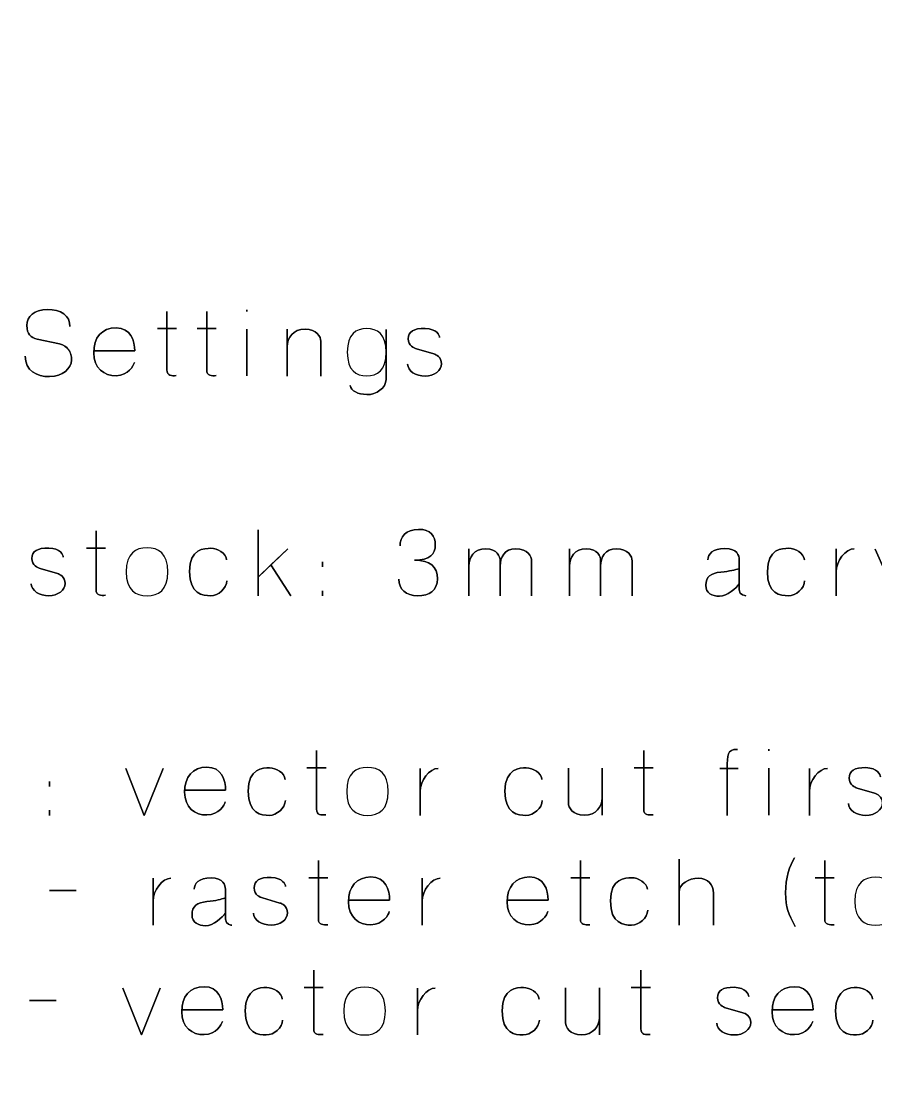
# Model space of a CAD drawing. Extents: x 15 to 785, y -585 to -15.
# Drawn here: x 70.3 to 129.6, y -161.5 to -88.3 of the extents above; entities that cross this region are included whole.
import ezdxf

# ---------------------------------------------------------------- set-up
doc = ezdxf.new("R2010")
doc.units = 0
doc.header["$MEASUREMENT"] = 0
doc.layers.add('LAYER_1', color=7, linetype='CONTINUOUS')

# ---------------------------------------------------------------- blocks, each defined once
blk = doc.blocks.new('BLOCK_2')
at = {"layer": 'LAYER_1', "color": 250}
blk.add_open_spline([(785, -570), (785, -578.284), (778.285, -585), (770.001, -585), (770.001, -585), (30.001, -585), (30.001, -585), (21.716, -585), (15.001, -578.284), (15.001, -570), (15.001, -570), (15.001, -30), (15.001, -30), (15.001, -21.716), (21.716, -15), (30.001, -15), (30.001, -15), (770.001, -15), (770.001, -15), (778.285, -15), (785, -21.716), (785, -30), (785, -30), (785, -570), (785, -570)], degree=3, knots=[0, 0, 0, 0, 1, 1, 1, 2, 2, 2, 3, 3, 3, 4, 4, 4, 5, 5, 5, 6, 6, 6, 7, 7, 7, 8, 8, 8, 8], dxfattribs=at)
blk = doc.blocks.new('BLOCK_6')
at = {"layer": 'LAYER_1', "color": 250}
for points, knots in [([(70.583, -111.501), (70.583, -112.517), (71.358, -112.924), (72.266, -112.924), (73.187, -112.924), (73.765, -112.346), (73.784, -111.78), (73.803, -111.221), (73.518, -110.777), (72.952, -110.656), (72.952, -110.656), (71.396, -110.32), (71.396, -110.32), (70.958, -110.224), (70.697, -109.97), (70.697, -109.373), (70.697, -108.776), (71.199, -108.261), (72.114, -108.261), (73.028, -108.261), (73.695, -108.693), (73.67, -109.449), (73.695, -108.693), (73.028, -108.261), (72.114, -108.261), (71.199, -108.261), (70.697, -108.776), (70.697, -109.373), (70.697, -109.97), (70.945, -110.218), (71.396, -110.32), (71.396, -110.32), (72.952, -110.656), (72.952, -110.656), (73.53, -110.777), (73.803, -111.221), (73.784, -111.78), (73.765, -112.346), (73.187, -112.924), (72.266, -112.924), (71.358, -112.924), (70.583, -112.517), (70.583, -111.501)], [0, 0, 0, 0, 1, 1, 1, 2, 2, 2, 3, 3, 3, 4, 4, 4, 5, 5, 5, 6, 6, 6, 7, 7, 7, 8, 8, 8, 9, 9, 9, 10, 10, 10, 11, 11, 11, 12, 12, 12, 13, 13, 13, 14, 14, 14, 14]), ([(81.054, -112.854), (80.743, -112.873), (80.406, -112.886), (80.406, -112.46), (80.406, -112.028), (80.406, -108.395), (80.406, -108.395), (80.406, -108.395), (80.406, -112.028), (80.406, -112.46), (80.406, -112.886), (80.743, -112.873), (81.054, -112.854)], [0, 0, 0, 0, 1, 1, 1, 2, 2, 2, 3, 3, 3, 4, 4, 4, 4]), ([(83.81, -112.854), (83.499, -112.873), (83.162, -112.886), (83.162, -112.46), (83.162, -112.028), (83.162, -108.395), (83.162, -108.395), (83.162, -108.395), (83.162, -112.028), (83.162, -112.46), (83.162, -112.886), (83.499, -112.873), (83.81, -112.854)], [0, 0, 0, 0, 1, 1, 1, 2, 2, 2, 3, 3, 3, 4, 4, 4, 4]), ([(85.944, -108.414), (85.944, -108.414), (85.944, -108.3), (85.944, -108.3), (85.944, -108.3), (85.944, -108.414), (85.944, -108.414)], [0, 0, 0, 0, 1, 1, 1, 2, 2, 2, 2]), ([(75.333, -111.145), (75.333, -111.145), (78.172, -111.145), (78.172, -111.145), (78.172, -110.44), (77.893, -109.538), (76.883, -109.538), (75.879, -109.538), (75.326, -110.224), (75.326, -111.272), (75.326, -112.327), (76.038, -112.886), (76.883, -112.86), (77.734, -112.835), (78.102, -112.174), (78.147, -111.939), (78.102, -112.174), (77.734, -112.835), (76.883, -112.86), (76.038, -112.886), (75.326, -112.327), (75.326, -111.272), (75.326, -110.224), (75.879, -109.538), (76.883, -109.538), (77.893, -109.538), (78.172, -110.44), (78.172, -111.145), (78.172, -111.145), (75.333, -111.145), (75.333, -111.145)], [0, 0, 0, 0, 1, 1, 1, 2, 2, 2, 3, 3, 3, 4, 4, 4, 5, 5, 5, 6, 6, 6, 7, 7, 7, 8, 8, 8, 9, 9, 9, 10, 10, 10, 10]), ([(79.74, -109.595), (79.74, -109.595), (81.067, -109.595), (81.067, -109.595), (81.067, -109.595), (79.74, -109.595), (79.74, -109.595)], [0, 0, 0, 0, 1, 1, 1, 2, 2, 2, 2]), ([(82.495, -109.595), (82.495, -109.595), (83.823, -109.595), (83.823, -109.595), (83.823, -109.595), (82.495, -109.595), (82.495, -109.595)], [0, 0, 0, 0, 1, 1, 1, 2, 2, 2, 2]), ([(85.944, -112.879), (85.944, -112.879), (85.944, -109.621), (85.944, -109.621), (85.944, -109.621), (85.944, -112.892), (85.944, -112.879)], [0, 0, 0, 0, 1, 1, 1, 2, 2, 2, 2]), ([(91.081, -110.472), (91.081, -110.18), (90.789, -109.633), (89.983, -109.627), (89.17, -109.621), (88.744, -110.25), (88.744, -110.834), (88.744, -110.25), (89.17, -109.621), (89.983, -109.627), (90.789, -109.633), (91.081, -110.18), (91.081, -110.472), (91.081, -110.764), (91.081, -112.886), (91.081, -112.886), (91.081, -112.886), (91.081, -110.764), (91.081, -110.472)], [0, 0, 0, 0, 1, 1, 1, 2, 2, 2, 3, 3, 3, 4, 4, 4, 5, 5, 5, 6, 6, 6, 6]), ([(88.744, -109.627), (88.744, -109.627), (88.744, -112.886), (88.744, -112.886), (88.744, -112.886), (88.744, -109.627), (88.744, -109.627)], [0, 0, 0, 0, 1, 1, 1, 2, 2, 2, 2]), ([(94.256, -109.595), (94.993, -109.595), (95.603, -109.964), (95.603, -111.234), (95.603, -112.504), (94.993, -112.873), (94.256, -112.873), (93.519, -112.873), (92.916, -112.504), (92.916, -111.234), (92.916, -109.964), (93.519, -109.595), (94.256, -109.595)], [0, 0, 0, 0, 1, 1, 1, 2, 2, 2, 3, 3, 3, 4, 4, 4, 4]), ([(94.256, -109.595), (94.993, -109.595), (95.603, -109.964), (95.603, -111.234), (95.603, -112.504), (94.993, -112.873), (94.256, -112.873), (93.519, -112.873), (92.916, -112.504), (92.916, -111.234), (92.916, -109.964), (93.519, -109.595), (94.256, -109.595)], [0, 0, 0, 0, 1, 1, 1, 2, 2, 2, 3, 3, 3, 4, 4, 4, 4]), ([(93.106, -113.546), (93.176, -113.927), (93.64, -114.143), (94.275, -114.169), (94.923, -114.188), (95.603, -113.711), (95.603, -113.121), (95.603, -112.524), (95.603, -109.646), (95.603, -109.646), (95.603, -109.646), (95.603, -112.524), (95.603, -113.121), (95.603, -113.711), (94.923, -114.188), (94.275, -114.169), (93.64, -114.143), (93.176, -113.927), (93.106, -113.546)], [0, 0, 0, 0, 1, 1, 1, 2, 2, 2, 3, 3, 3, 4, 4, 4, 5, 5, 5, 6, 6, 6, 6]), ([(99.311, -110.212), (99.323, -110.053), (99.114, -109.608), (98.314, -109.576), (97.513, -109.557), (97.145, -109.811), (97.145, -110.3), (97.145, -110.796), (97.558, -110.948), (97.71, -110.993), (97.71, -110.993), (98.911, -111.348), (98.911, -111.348), (99.069, -111.386), (99.45, -111.558), (99.45, -112.028), (99.45, -112.498), (98.949, -112.886), (98.314, -112.886), (97.678, -112.886), (97.1, -112.549), (97.1, -112.053), (97.1, -112.549), (97.678, -112.886), (98.314, -112.886), (98.949, -112.886), (99.45, -112.498), (99.45, -112.028), (99.45, -111.558), (99.069, -111.386), (98.911, -111.348), (98.911, -111.348), (97.71, -110.993), (97.71, -110.993), (97.558, -110.948), (97.145, -110.796), (97.145, -110.3), (97.145, -109.811), (97.513, -109.557), (98.314, -109.576), (99.114, -109.608), (99.323, -110.053), (99.311, -110.212)], [0, 0, 0, 0, 1, 1, 1, 2, 2, 2, 3, 3, 3, 4, 4, 4, 5, 5, 5, 6, 6, 6, 7, 7, 7, 8, 8, 8, 9, 9, 9, 10, 10, 10, 11, 11, 11, 12, 12, 12, 13, 13, 13, 14, 14, 14, 14]), ([(76.14, -128.094), (75.828, -128.113), (75.492, -128.126), (75.492, -127.7), (75.492, -127.268), (75.492, -123.635), (75.492, -123.635), (75.492, -123.635), (75.492, -127.268), (75.492, -127.7), (75.492, -128.126), (75.828, -128.113), (76.14, -128.094)], [0, 0, 0, 0, 1, 1, 1, 2, 2, 2, 3, 3, 3, 4, 4, 4, 4]), ([(86.738, -128.126), (86.738, -128.126), (86.738, -126.843), (86.738, -126.843), (86.738, -126.843), (87.614, -125.991), (87.614, -125.991), (87.614, -125.991), (88.999, -128.126), (88.999, -128.126), (88.999, -128.126), (87.614, -125.991), (87.614, -125.991), (87.614, -125.991), (88.783, -124.867), (88.783, -124.867), (88.783, -124.867), (86.738, -126.843), (86.738, -126.843), (86.738, -126.843), (86.738, -123.546), (86.738, -123.546), (86.738, -123.546), (86.738, -128.126), (86.738, -128.126)], [0, 0, 0, 0, 1, 1, 1, 2, 2, 2, 3, 3, 3, 4, 4, 4, 5, 5, 5, 6, 6, 6, 7, 7, 7, 8, 8, 8, 8]), ([(97.793, -128.126), (98.606, -128.126), (99.165, -127.789), (99.165, -126.951), (99.165, -126.112), (98.669, -125.661), (97.564, -125.661), (98.663, -125.667), (99.019, -125.216), (99.019, -124.607), (99.019, -123.997), (98.708, -123.521), (97.844, -123.521), (96.986, -123.521), (96.573, -124.06), (96.573, -124.67), (96.573, -124.06), (96.986, -123.521), (97.844, -123.521), (98.708, -123.521), (99.019, -123.997), (99.019, -124.607), (99.019, -125.216), (98.663, -125.667), (97.564, -125.661), (98.669, -125.661), (99.165, -126.112), (99.165, -126.951), (99.165, -127.789), (98.606, -128.126), (97.793, -128.126), (96.98, -128.126), (96.485, -127.656), (96.485, -126.976), (96.485, -127.656), (96.98, -128.126), (97.793, -128.126)], [0, 0, 0, 0, 1, 1, 1, 2, 2, 2, 3, 3, 3, 4, 4, 4, 5, 5, 5, 6, 6, 6, 7, 7, 7, 8, 8, 8, 9, 9, 9, 10, 10, 10, 11, 11, 11, 12, 12, 12, 12]), ([(73.206, -125.452), (73.219, -125.293), (73.009, -124.848), (72.209, -124.816), (71.409, -124.797), (71.04, -125.051), (71.04, -125.54), (71.04, -126.036), (71.453, -126.188), (71.605, -126.233), (71.605, -126.233), (72.806, -126.588), (72.806, -126.588), (72.965, -126.627), (73.346, -126.798), (73.346, -127.268), (73.346, -127.738), (72.844, -128.126), (72.209, -128.126), (71.574, -128.126), (70.996, -127.789), (70.996, -127.294), (70.996, -127.789), (71.574, -128.126), (72.209, -128.126), (72.844, -128.126), (73.346, -127.738), (73.346, -127.268), (73.346, -126.798), (72.965, -126.627), (72.806, -126.588), (72.806, -126.588), (71.605, -126.233), (71.605, -126.233), (71.453, -126.188), (71.04, -126.036), (71.04, -125.54), (71.04, -125.051), (71.409, -124.797), (72.209, -124.816), (73.009, -124.848), (73.219, -125.293), (73.206, -125.452)], [0, 0, 0, 0, 1, 1, 1, 2, 2, 2, 3, 3, 3, 4, 4, 4, 5, 5, 5, 6, 6, 6, 7, 7, 7, 8, 8, 8, 9, 9, 9, 10, 10, 10, 11, 11, 11, 12, 12, 12, 13, 13, 13, 14, 14, 14, 14]), ([(74.825, -124.835), (74.825, -124.835), (76.152, -124.835), (76.152, -124.835), (76.152, -124.835), (74.825, -124.835), (74.825, -124.835)], [0, 0, 0, 0, 1, 1, 1, 2, 2, 2, 2]), ([(77.581, -126.462), (77.581, -125.178), (78.235, -124.804), (79.023, -124.804), (79.816, -124.804), (80.465, -125.178), (80.465, -126.462), (80.465, -127.751), (79.816, -128.126), (79.023, -128.126), (78.235, -128.126), (77.581, -127.751), (77.581, -126.462)], [0, 0, 0, 0, 1, 1, 1, 2, 2, 2, 3, 3, 3, 4, 4, 4, 4]), ([(77.581, -126.462), (77.581, -125.178), (78.235, -124.804), (79.023, -124.804), (79.816, -124.804), (80.465, -125.178), (80.465, -126.462), (80.465, -127.751), (79.816, -128.126), (79.023, -128.126), (78.235, -128.126), (77.581, -127.751), (77.581, -126.462)], [0, 0, 0, 0, 1, 1, 1, 2, 2, 2, 3, 3, 3, 4, 4, 4, 4]), ([(84.56, -127.09), (84.541, -127.624), (83.969, -128.126), (83.429, -128.126), (82.896, -128.126), (81.975, -128.037), (81.975, -126.442), (81.975, -124.854), (83.004, -124.835), (83.455, -124.835), (83.906, -124.835), (84.503, -125.185), (84.541, -125.629), (84.503, -125.185), (83.906, -124.835), (83.455, -124.835), (83.004, -124.835), (81.975, -124.854), (81.975, -126.442), (81.975, -128.037), (82.896, -128.126), (83.429, -128.126), (83.969, -128.126), (84.541, -127.624), (84.56, -127.09)], [0, 0, 0, 0, 1, 1, 1, 2, 2, 2, 3, 3, 3, 4, 4, 4, 5, 5, 5, 6, 6, 6, 7, 7, 7, 8, 8, 8, 8]), ([(103.515, -128.126), (103.515, -128.126), (103.515, -126.004), (103.515, -125.712), (103.515, -125.42), (103.324, -124.874), (102.517, -124.867), (101.711, -124.861), (101.349, -125.49), (101.349, -126.074), (101.349, -125.49), (101.711, -124.861), (102.517, -124.867), (103.324, -124.874), (103.515, -125.42), (103.515, -125.712), (103.515, -126.004), (103.515, -128.126), (103.515, -128.126)], [0, 0, 0, 0, 1, 1, 1, 2, 2, 2, 3, 3, 3, 4, 4, 4, 5, 5, 5, 6, 6, 6, 6]), ([(101.349, -128.126), (101.349, -128.126), (101.349, -124.867), (101.349, -124.867), (101.349, -124.867), (101.349, -128.126), (101.349, -128.126)], [0, 0, 0, 0, 1, 1, 1, 2, 2, 2, 2]), ([(105.7, -128.126), (105.7, -128.126), (105.7, -126.004), (105.7, -125.712), (105.7, -125.42), (105.42, -124.874), (104.614, -124.867), (103.807, -124.861), (103.515, -125.49), (103.515, -126.074), (103.515, -125.49), (103.807, -124.861), (104.614, -124.867), (105.42, -124.874), (105.7, -125.42), (105.7, -125.712), (105.7, -126.004), (105.7, -128.126), (105.7, -128.126)], [0, 0, 0, 0, 1, 1, 1, 2, 2, 2, 3, 3, 3, 4, 4, 4, 5, 5, 5, 6, 6, 6, 6]), ([(110.487, -128.126), (110.487, -128.126), (110.487, -126.004), (110.487, -125.712), (110.487, -125.42), (110.296, -124.874), (109.49, -124.867), (108.683, -124.861), (108.321, -125.49), (108.321, -126.074), (108.321, -125.49), (108.683, -124.861), (109.49, -124.867), (110.296, -124.874), (110.487, -125.42), (110.487, -125.712), (110.487, -126.004), (110.487, -128.126), (110.487, -128.126)], [0, 0, 0, 0, 1, 1, 1, 2, 2, 2, 3, 3, 3, 4, 4, 4, 5, 5, 5, 6, 6, 6, 6]), ([(108.321, -128.126), (108.321, -128.126), (108.321, -124.867), (108.321, -124.867), (108.321, -124.867), (108.321, -128.126), (108.321, -128.126)], [0, 0, 0, 0, 1, 1, 1, 2, 2, 2, 2]), ([(112.672, -128.126), (112.672, -128.126), (112.672, -126.004), (112.672, -125.712), (112.672, -125.42), (112.392, -124.874), (111.586, -124.867), (110.779, -124.861), (110.487, -125.49), (110.487, -126.074), (110.487, -125.49), (110.779, -124.861), (111.586, -124.867), (112.392, -124.874), (112.672, -125.42), (112.672, -125.712), (112.672, -126.004), (112.672, -128.126), (112.672, -128.126)], [0, 0, 0, 0, 1, 1, 1, 2, 2, 2, 3, 3, 3, 4, 4, 4, 5, 5, 5, 6, 6, 6, 6]), ([(120.545, -128.126), (120.545, -128.126), (120.094, -128.094), (120.094, -127.713), (120.094, -127.713), (120.094, -125.623), (120.094, -125.623), (120.094, -125.356), (119.961, -124.848), (119.103, -124.848), (118.246, -124.848), (117.928, -125.236), (117.928, -125.636), (117.928, -125.236), (118.246, -124.848), (119.103, -124.848), (119.961, -124.848), (120.094, -125.356), (120.094, -125.623), (120.094, -125.623), (120.094, -127.713), (120.094, -127.713), (120.094, -128.094), (120.545, -128.126), (120.545, -128.126)], [0, 0, 0, 0, 1, 1, 1, 2, 2, 2, 3, 3, 3, 4, 4, 4, 5, 5, 5, 6, 6, 6, 7, 7, 7, 8, 8, 8, 8]), ([(123.504, -128.126), (122.97, -128.126), (122.049, -128.037), (122.049, -126.442), (122.049, -124.854), (123.078, -124.835), (123.529, -124.835), (123.98, -124.835), (124.577, -125.185), (124.615, -125.629), (124.577, -125.185), (123.98, -124.835), (123.529, -124.835), (123.078, -124.835), (122.049, -124.854), (122.049, -126.442), (122.049, -128.037), (122.97, -128.126), (123.504, -128.126), (124.044, -128.126), (124.615, -127.624), (124.635, -127.09), (124.615, -127.624), (124.044, -128.126), (123.504, -128.126)], [0, 0, 0, 0, 1, 1, 1, 2, 2, 2, 3, 3, 3, 4, 4, 4, 5, 5, 5, 6, 6, 6, 7, 7, 7, 8, 8, 8, 8]), ([(126.831, -126.462), (126.812, -125.731), (127.485, -124.861), (128.076, -124.867), (127.485, -124.861), (126.812, -125.731), (126.831, -126.462)], [0, 0, 0, 0, 1, 1, 1, 2, 2, 2, 2]), ([(126.831, -128.126), (126.831, -128.126), (126.831, -124.867), (126.831, -124.867), (126.831, -124.867), (126.831, -128.126), (126.831, -128.126)], [0, 0, 0, 0, 1, 1, 1, 2, 2, 2, 2]), ([(129.536, -124.886), (129.536, -124.886), (130.952, -128.145), (130.952, -128.145), (130.952, -128.145), (129.536, -124.886), (129.536, -124.886)], [0, 0, 0, 0, 1, 1, 1, 2, 2, 2, 2]), ([(91.195, -126.118), (91.195, -126.118), (91.195, -125.769), (91.195, -125.769), (91.195, -125.769), (91.195, -126.118), (91.195, -126.118)], [0, 0, 0, 0, 1, 1, 1, 2, 2, 2, 2]), ([(120.094, -127.294), (119.904, -127.567), (119.25, -128.183), (118.729, -128.164), (118.201, -128.145), (117.782, -127.98), (117.782, -127.395), (117.782, -126.804), (118.138, -126.557), (118.811, -126.493), (119.478, -126.43), (119.777, -126.328), (120.094, -126.239), (119.777, -126.328), (119.478, -126.43), (118.811, -126.493), (118.138, -126.557), (117.782, -126.804), (117.782, -127.395), (117.782, -127.98), (118.201, -128.145), (118.729, -128.164), (119.25, -128.183), (119.904, -127.567), (120.094, -127.294)], [0, 0, 0, 0, 1, 1, 1, 2, 2, 2, 3, 3, 3, 4, 4, 4, 5, 5, 5, 6, 6, 6, 7, 7, 7, 8, 8, 8, 8]), ([(91.195, -128.126), (91.195, -128.126), (91.195, -127.776), (91.195, -127.776), (91.195, -127.776), (91.195, -128.126), (91.195, -128.126)], [0, 0, 0, 0, 1, 1, 1, 2, 2, 2, 2]), ([(91.234, -158.574), (90.922, -158.593), (90.586, -158.606), (90.586, -158.18), (90.586, -157.748), (90.586, -154.115), (90.586, -154.115), (90.586, -154.115), (90.586, -157.748), (90.586, -158.18), (90.586, -158.606), (90.922, -158.593), (91.234, -158.574)], [0, 0, 0, 0, 1, 1, 1, 2, 2, 2, 3, 3, 3, 4, 4, 4, 4]), ([(113.928, -158.574), (113.617, -158.593), (113.28, -158.606), (113.28, -158.18), (113.28, -157.748), (113.28, -154.115), (113.28, -154.115), (113.28, -154.115), (113.28, -157.748), (113.28, -158.18), (113.28, -158.606), (113.617, -158.593), (113.928, -158.574)], [0, 0, 0, 0, 1, 1, 1, 2, 2, 2, 3, 3, 3, 4, 4, 4, 4]), ([(81.435, -156.865), (81.435, -156.865), (84.274, -156.865), (84.274, -156.865), (84.274, -156.16), (83.995, -155.258), (82.985, -155.258), (81.981, -155.258), (81.429, -155.944), (81.429, -156.992), (81.429, -158.047), (82.14, -158.606), (82.985, -158.58), (83.836, -158.555), (84.205, -157.894), (84.249, -157.659), (84.205, -157.894), (83.836, -158.555), (82.985, -158.58), (82.14, -158.606), (81.429, -158.047), (81.429, -156.992), (81.429, -155.944), (81.981, -155.258), (82.985, -155.258), (83.995, -155.258), (84.274, -156.16), (84.274, -156.865), (84.274, -156.865), (81.435, -156.865), (81.435, -156.865)], [0, 0, 0, 0, 1, 1, 1, 2, 2, 2, 3, 3, 3, 4, 4, 4, 5, 5, 5, 6, 6, 6, 7, 7, 7, 8, 8, 8, 9, 9, 9, 10, 10, 10, 10]), ([(92.675, -156.941), (92.675, -155.658), (93.329, -155.284), (94.116, -155.284), (94.91, -155.284), (95.558, -155.658), (95.558, -156.941), (95.558, -158.231), (94.91, -158.606), (94.116, -158.606), (93.329, -158.606), (92.675, -158.231), (92.675, -156.941)], [0, 0, 0, 0, 1, 1, 1, 2, 2, 2, 3, 3, 3, 4, 4, 4, 4]), ([(92.675, -156.941), (92.675, -155.658), (93.329, -155.284), (94.116, -155.284), (94.91, -155.284), (95.558, -155.658), (95.558, -156.941), (95.558, -158.231), (94.91, -158.606), (94.116, -158.606), (93.329, -158.606), (92.675, -158.231), (92.675, -156.941)], [0, 0, 0, 0, 1, 1, 1, 2, 2, 2, 3, 3, 3, 4, 4, 4, 4]), ([(120.755, -155.932), (120.767, -155.773), (120.558, -155.328), (119.757, -155.296), (118.957, -155.277), (118.589, -155.531), (118.589, -156.02), (118.589, -156.516), (119.001, -156.668), (119.154, -156.713), (119.154, -156.713), (120.354, -157.068), (120.354, -157.068), (120.513, -157.107), (120.894, -157.278), (120.894, -157.748), (120.894, -158.218), (120.392, -158.606), (119.757, -158.606), (119.122, -158.606), (118.544, -158.269), (118.544, -157.774), (118.544, -158.269), (119.122, -158.606), (119.757, -158.606), (120.392, -158.606), (120.894, -158.218), (120.894, -157.748), (120.894, -157.278), (120.513, -157.107), (120.354, -157.068), (120.354, -157.068), (119.154, -156.713), (119.154, -156.713), (119.001, -156.668), (118.589, -156.516), (118.589, -156.02), (118.589, -155.531), (118.957, -155.277), (119.757, -155.296), (120.558, -155.328), (120.767, -155.773), (120.755, -155.932)], [0, 0, 0, 0, 1, 1, 1, 2, 2, 2, 3, 3, 3, 4, 4, 4, 5, 5, 5, 6, 6, 6, 7, 7, 7, 8, 8, 8, 9, 9, 9, 10, 10, 10, 11, 11, 11, 12, 12, 12, 13, 13, 13, 14, 14, 14, 14]), ([(122.379, -156.865), (122.379, -156.865), (125.219, -156.865), (125.219, -156.865), (125.219, -156.16), (124.939, -155.258), (123.929, -155.258), (122.926, -155.258), (122.373, -155.944), (122.373, -156.992), (122.373, -158.047), (123.084, -158.606), (123.929, -158.58), (124.78, -158.555), (125.149, -157.894), (125.193, -157.659), (125.149, -157.894), (124.78, -158.555), (123.929, -158.58), (123.084, -158.606), (122.373, -158.047), (122.373, -156.992), (122.373, -155.944), (122.926, -155.258), (123.929, -155.258), (124.939, -155.258), (125.219, -156.16), (125.219, -156.865), (125.219, -156.865), (122.379, -156.865), (122.379, -156.865)], [0, 0, 0, 0, 1, 1, 1, 2, 2, 2, 3, 3, 3, 4, 4, 4, 5, 5, 5, 6, 6, 6, 7, 7, 7, 8, 8, 8, 9, 9, 9, 10, 10, 10, 10]), ([(79.937, -155.347), (79.937, -155.347), (78.635, -158.606), (78.635, -158.606), (78.635, -158.606), (77.346, -155.347), (77.346, -155.347), (77.346, -155.347), (78.635, -158.606), (78.635, -158.606), (78.635, -158.606), (79.937, -155.347), (79.937, -155.347)], [0, 0, 0, 0, 1, 1, 1, 2, 2, 2, 3, 3, 3, 4, 4, 4, 4]), ([(88.427, -157.57), (88.408, -158.104), (87.836, -158.606), (87.297, -158.606), (86.763, -158.606), (85.842, -158.517), (85.842, -156.922), (85.842, -155.334), (86.871, -155.315), (87.322, -155.315), (87.773, -155.315), (88.37, -155.665), (88.408, -156.109), (88.37, -155.665), (87.773, -155.315), (87.322, -155.315), (86.871, -155.315), (85.842, -155.334), (85.842, -156.922), (85.842, -158.517), (86.763, -158.606), (87.297, -158.606), (87.836, -158.606), (88.408, -158.104), (88.427, -157.57)], [0, 0, 0, 0, 1, 1, 1, 2, 2, 2, 3, 3, 3, 4, 4, 4, 5, 5, 5, 6, 6, 6, 7, 7, 7, 8, 8, 8, 8]), ([(89.919, -155.315), (89.919, -155.315), (91.246, -155.315), (91.246, -155.315), (91.246, -155.315), (89.919, -155.315), (89.919, -155.315)], [0, 0, 0, 0, 1, 1, 1, 2, 2, 2, 2]), ([(97.774, -156.941), (97.755, -156.211), (98.428, -155.341), (99.019, -155.347), (98.428, -155.341), (97.755, -156.211), (97.774, -156.941)], [0, 0, 0, 0, 1, 1, 1, 2, 2, 2, 2]), ([(97.774, -158.606), (97.774, -158.606), (97.774, -155.347), (97.774, -155.347), (97.774, -155.347), (97.774, -158.606), (97.774, -158.606)], [0, 0, 0, 0, 1, 1, 1, 2, 2, 2, 2]), ([(106.239, -157.57), (106.22, -158.104), (105.648, -158.606), (105.108, -158.606), (104.574, -158.606), (103.653, -158.517), (103.653, -156.922), (103.653, -155.334), (104.682, -155.315), (105.133, -155.315), (105.584, -155.315), (106.182, -155.665), (106.22, -156.109), (106.182, -155.665), (105.584, -155.315), (105.133, -155.315), (104.682, -155.315), (103.653, -155.334), (103.653, -156.922), (103.653, -158.517), (104.574, -158.606), (105.108, -158.606), (105.648, -158.606), (106.22, -158.104), (106.239, -157.57)], [0, 0, 0, 0, 1, 1, 1, 2, 2, 2, 3, 3, 3, 4, 4, 4, 5, 5, 5, 6, 6, 6, 7, 7, 7, 8, 8, 8, 8]), ([(108.054, -155.334), (108.054, -155.334), (108.054, -157.462), (108.054, -157.754), (108.054, -158.047), (108.346, -158.593), (109.153, -158.599), (109.966, -158.606), (110.398, -157.977), (110.398, -157.392), (110.398, -157.977), (109.966, -158.606), (109.153, -158.599), (108.346, -158.593), (108.054, -158.047), (108.054, -157.754), (108.054, -157.462), (108.054, -155.334), (108.054, -155.334)], [0, 0, 0, 0, 1, 1, 1, 2, 2, 2, 3, 3, 3, 4, 4, 4, 5, 5, 5, 6, 6, 6, 6]), ([(110.398, -155.334), (110.398, -155.334), (110.398, -158.599), (110.398, -158.599), (110.398, -158.599), (110.398, -155.334), (110.398, -155.334)], [0, 0, 0, 0, 1, 1, 1, 2, 2, 2, 2]), ([(112.613, -155.315), (112.613, -155.315), (113.941, -155.315), (113.941, -155.315), (113.941, -155.315), (112.613, -155.315), (112.613, -155.315)], [0, 0, 0, 0, 1, 1, 1, 2, 2, 2, 2]), ([(129.372, -157.57), (129.352, -158.104), (128.781, -158.606), (128.241, -158.606), (127.707, -158.606), (126.786, -158.517), (126.786, -156.922), (126.786, -155.334), (127.815, -155.315), (128.266, -155.315), (128.717, -155.315), (129.314, -155.665), (129.352, -156.109), (129.314, -155.665), (128.717, -155.315), (128.266, -155.315), (127.815, -155.315), (126.786, -155.334), (126.786, -156.922), (126.786, -158.517), (127.707, -158.606), (128.241, -158.606), (128.781, -158.606), (129.352, -158.104), (129.372, -157.57)], [0, 0, 0, 0, 1, 1, 1, 2, 2, 2, 3, 3, 3, 4, 4, 4, 5, 5, 5, 6, 6, 6, 7, 7, 7, 8, 8, 8, 8]), ([(70.869, -156.211), (70.869, -156.211), (72.717, -156.211), (72.717, -156.211), (72.717, -156.211), (70.869, -156.211), (70.869, -156.211)], [0, 0, 0, 0, 1, 1, 1, 2, 2, 2, 2])]:
    blk.add_open_spline(points, degree=3, knots=knots, dxfattribs=at)
at = {"layer": 'LAYER_1', "color": 2}
for points, knots in [([(91.43, -143.334), (91.119, -143.353), (90.782, -143.366), (90.782, -142.94), (90.782, -142.508), (90.782, -138.875), (90.782, -138.875), (90.782, -138.875), (90.782, -142.508), (90.782, -142.94), (90.782, -143.366), (91.119, -143.353), (91.43, -143.334)], [0, 0, 0, 0, 1, 1, 1, 2, 2, 2, 3, 3, 3, 4, 4, 4, 4]), ([(114.125, -143.334), (113.814, -143.353), (113.477, -143.366), (113.477, -142.94), (113.477, -142.508), (113.477, -138.875), (113.477, -138.875), (113.477, -138.875), (113.477, -142.508), (113.477, -142.94), (113.477, -143.366), (113.814, -143.353), (114.125, -143.334)], [0, 0, 0, 0, 1, 1, 1, 2, 2, 2, 3, 3, 3, 4, 4, 4, 4]), ([(119.262, -143.366), (119.262, -143.366), (119.262, -140.107), (119.262, -140.107), (119.262, -139.18), (119.262, -138.786), (119.967, -138.786), (119.262, -138.786), (119.262, -139.18), (119.262, -140.107), (119.262, -140.107), (119.262, -143.366), (119.262, -143.366)], [0, 0, 0, 0, 1, 1, 1, 2, 2, 2, 3, 3, 3, 4, 4, 4, 4]), ([(122.151, -138.894), (122.151, -138.894), (122.151, -138.779), (122.151, -138.779), (122.151, -138.779), (122.151, -138.894), (122.151, -138.894)], [0, 0, 0, 0, 1, 1, 1, 2, 2, 2, 2]), ([(80.134, -140.107), (80.134, -140.107), (78.832, -143.366), (78.832, -143.366), (78.832, -143.366), (77.543, -140.107), (77.543, -140.107), (77.543, -140.107), (78.832, -143.366), (78.832, -143.366), (78.832, -143.366), (80.134, -140.107), (80.134, -140.107)], [0, 0, 0, 0, 1, 1, 1, 2, 2, 2, 3, 3, 3, 4, 4, 4, 4]), ([(81.632, -141.625), (81.632, -141.625), (84.471, -141.625), (84.471, -141.625), (84.471, -140.92), (84.192, -140.018), (83.182, -140.018), (82.178, -140.018), (81.626, -140.704), (81.626, -141.752), (81.626, -142.807), (82.337, -143.366), (83.182, -143.34), (84.033, -143.315), (84.401, -142.654), (84.446, -142.419), (84.401, -142.654), (84.033, -143.315), (83.182, -143.34), (82.337, -143.366), (81.626, -142.807), (81.626, -141.752), (81.626, -140.704), (82.178, -140.018), (83.182, -140.018), (84.192, -140.018), (84.471, -140.92), (84.471, -141.625), (84.471, -141.625), (81.632, -141.625), (81.632, -141.625)], [0, 0, 0, 0, 1, 1, 1, 2, 2, 2, 3, 3, 3, 4, 4, 4, 5, 5, 5, 6, 6, 6, 7, 7, 7, 8, 8, 8, 9, 9, 9, 10, 10, 10, 10]), ([(87.493, -143.366), (86.96, -143.366), (86.039, -143.277), (86.039, -141.682), (86.039, -140.094), (87.068, -140.075), (87.519, -140.075), (87.97, -140.075), (88.567, -140.425), (88.605, -140.869), (88.567, -140.425), (87.97, -140.075), (87.519, -140.075), (87.068, -140.075), (86.039, -140.094), (86.039, -141.682), (86.039, -143.277), (86.96, -143.366), (87.493, -143.366), (88.033, -143.366), (88.605, -142.864), (88.624, -142.33), (88.605, -142.864), (88.033, -143.366), (87.493, -143.366)], [0, 0, 0, 0, 1, 1, 1, 2, 2, 2, 3, 3, 3, 4, 4, 4, 5, 5, 5, 6, 6, 6, 7, 7, 7, 8, 8, 8, 8]), ([(90.116, -140.075), (90.116, -140.075), (91.443, -140.075), (91.443, -140.075), (91.443, -140.075), (90.116, -140.075), (90.116, -140.075)], [0, 0, 0, 0, 1, 1, 1, 2, 2, 2, 2]), ([(92.871, -141.701), (92.871, -140.418), (93.526, -140.043), (94.313, -140.043), (95.107, -140.043), (95.755, -140.418), (95.755, -141.701), (95.755, -142.991), (95.107, -143.366), (94.313, -143.366), (93.526, -143.366), (92.871, -142.991), (92.871, -141.701)], [0, 0, 0, 0, 1, 1, 1, 2, 2, 2, 3, 3, 3, 4, 4, 4, 4]), ([(92.871, -141.701), (92.871, -140.418), (93.526, -140.043), (94.313, -140.043), (95.107, -140.043), (95.755, -140.418), (95.755, -141.701), (95.755, -142.991), (95.107, -143.366), (94.313, -143.366), (93.526, -143.366), (92.871, -142.991), (92.871, -141.701)], [0, 0, 0, 0, 1, 1, 1, 2, 2, 2, 3, 3, 3, 4, 4, 4, 4]), ([(97.971, -141.701), (97.951, -140.971), (98.625, -140.101), (99.215, -140.107), (98.625, -140.101), (97.951, -140.971), (97.971, -141.701)], [0, 0, 0, 0, 1, 1, 1, 2, 2, 2, 2]), ([(97.971, -143.366), (97.971, -143.366), (97.971, -140.107), (97.971, -140.107), (97.971, -140.107), (97.971, -143.366), (97.971, -143.366)], [0, 0, 0, 0, 1, 1, 1, 2, 2, 2, 2]), ([(105.305, -143.366), (104.771, -143.366), (103.85, -143.277), (103.85, -141.682), (103.85, -140.094), (104.879, -140.075), (105.33, -140.075), (105.781, -140.075), (106.378, -140.425), (106.416, -140.869), (106.378, -140.425), (105.781, -140.075), (105.33, -140.075), (104.879, -140.075), (103.85, -140.094), (103.85, -141.682), (103.85, -143.277), (104.771, -143.366), (105.305, -143.366), (105.845, -143.366), (106.416, -142.864), (106.436, -142.33), (106.416, -142.864), (105.845, -143.366), (105.305, -143.366)], [0, 0, 0, 0, 1, 1, 1, 2, 2, 2, 3, 3, 3, 4, 4, 4, 5, 5, 5, 6, 6, 6, 7, 7, 7, 8, 8, 8, 8]), ([(108.251, -140.094), (108.251, -140.094), (108.251, -142.222), (108.251, -142.514), (108.251, -142.807), (108.543, -143.353), (109.35, -143.359), (110.163, -143.366), (110.595, -142.737), (110.595, -142.152), (110.595, -142.737), (110.163, -143.366), (109.35, -143.359), (108.543, -143.353), (108.251, -142.807), (108.251, -142.514), (108.251, -142.222), (108.251, -140.094), (108.251, -140.094)], [0, 0, 0, 0, 1, 1, 1, 2, 2, 2, 3, 3, 3, 4, 4, 4, 5, 5, 5, 6, 6, 6, 6]), ([(110.595, -140.094), (110.595, -140.094), (110.595, -143.359), (110.595, -143.359), (110.595, -143.359), (110.595, -140.094), (110.595, -140.094)], [0, 0, 0, 0, 1, 1, 1, 2, 2, 2, 2]), ([(112.81, -140.075), (112.81, -140.075), (114.138, -140.075), (114.138, -140.075), (114.138, -140.075), (112.81, -140.075), (112.81, -140.075)], [0, 0, 0, 0, 1, 1, 1, 2, 2, 2, 2]), ([(118.741, -140.107), (118.741, -140.107), (120.03, -140.107), (120.03, -140.107), (120.03, -140.107), (118.741, -140.107), (118.741, -140.107)], [0, 0, 0, 0, 1, 1, 1, 2, 2, 2, 2]), ([(122.151, -143.359), (122.151, -143.359), (122.151, -140.101), (122.151, -140.101), (122.151, -140.101), (122.151, -143.372), (122.151, -143.359)], [0, 0, 0, 0, 1, 1, 1, 2, 2, 2, 2]), ([(124.97, -141.701), (124.951, -140.971), (125.625, -140.101), (126.215, -140.107), (125.625, -140.101), (124.951, -140.971), (124.97, -141.701)], [0, 0, 0, 0, 1, 1, 1, 2, 2, 2, 2]), ([(124.97, -143.366), (124.97, -143.366), (124.97, -140.107), (124.97, -140.107), (124.97, -140.107), (124.97, -143.366), (124.97, -143.366)], [0, 0, 0, 0, 1, 1, 1, 2, 2, 2, 2]), ([(129.886, -140.691), (129.898, -140.533), (129.689, -140.088), (128.888, -140.056), (128.088, -140.037), (127.72, -140.291), (127.72, -140.78), (127.72, -141.276), (128.133, -141.428), (128.285, -141.473), (128.285, -141.473), (129.485, -141.828), (129.485, -141.828), (129.644, -141.867), (130.025, -142.038), (130.025, -142.508), (130.025, -142.978), (129.524, -143.366), (128.888, -143.366), (128.253, -143.366), (127.675, -143.029), (127.675, -142.533), (127.675, -143.029), (128.253, -143.366), (128.888, -143.366), (129.524, -143.366), (130.025, -142.978), (130.025, -142.508), (130.025, -142.038), (129.644, -141.867), (129.485, -141.828), (129.485, -141.828), (128.285, -141.473), (128.285, -141.473), (128.133, -141.428), (127.72, -141.276), (127.72, -140.78), (127.72, -140.291), (128.088, -140.037), (128.888, -140.056), (129.689, -140.088), (129.898, -140.533), (129.886, -140.691)], [0, 0, 0, 0, 1, 1, 1, 2, 2, 2, 3, 3, 3, 4, 4, 4, 5, 5, 5, 6, 6, 6, 7, 7, 7, 8, 8, 8, 9, 9, 9, 10, 10, 10, 11, 11, 11, 12, 12, 12, 13, 13, 13, 14, 14, 14, 14]), ([(72.253, -141.358), (72.253, -141.358), (72.253, -141.009), (72.253, -141.009), (72.253, -141.009), (72.253, -141.358), (72.253, -141.358)], [0, 0, 0, 0, 1, 1, 1, 2, 2, 2, 2]), ([(72.253, -143.366), (72.253, -143.366), (72.253, -143.016), (72.253, -143.016), (72.253, -143.016), (72.253, -143.366), (72.253, -143.366)], [0, 0, 0, 0, 1, 1, 1, 2, 2, 2, 2])]:
    blk.add_open_spline(points, degree=3, knots=knots, dxfattribs=at)
at = {"layer": 'LAYER_1', "color": 83}
for points, knots in [([(91.557, -150.954), (91.246, -150.973), (90.909, -150.986), (90.909, -150.56), (90.909, -150.128), (90.909, -146.495), (90.909, -146.495), (90.909, -146.495), (90.909, -150.128), (90.909, -150.56), (90.909, -150.986), (91.246, -150.973), (91.557, -150.954)], [0, 0, 0, 0, 1, 1, 1, 2, 2, 2, 3, 3, 3, 4, 4, 4, 4]), ([(109.725, -150.954), (109.413, -150.973), (109.077, -150.986), (109.077, -150.56), (109.077, -150.128), (109.077, -146.495), (109.077, -146.495), (109.077, -146.495), (109.077, -150.128), (109.077, -150.56), (109.077, -150.986), (109.413, -150.973), (109.725, -150.954)], [0, 0, 0, 0, 1, 1, 1, 2, 2, 2, 3, 3, 3, 4, 4, 4, 4]), ([(115.928, -150.986), (115.928, -150.986), (115.928, -146.406), (115.928, -146.406), (115.928, -146.406), (115.928, -150.986), (115.928, -150.986)], [0, 0, 0, 0, 1, 1, 1, 2, 2, 2, 2]), ([(123.313, -148.75), (123.313, -147.702), (123.605, -146.825), (123.935, -146.323), (123.605, -146.825), (123.313, -147.702), (123.313, -148.75), (123.313, -149.798), (123.535, -150.192), (123.967, -151.068), (123.535, -150.192), (123.313, -149.798), (123.313, -148.75)], [0, 0, 0, 0, 1, 1, 1, 2, 2, 2, 3, 3, 3, 4, 4, 4, 4]), ([(126.679, -150.954), (126.368, -150.973), (126.031, -150.986), (126.031, -150.56), (126.031, -150.128), (126.031, -146.495), (126.031, -146.495), (126.031, -146.495), (126.031, -150.128), (126.031, -150.56), (126.031, -150.986), (126.368, -150.973), (126.679, -150.954)], [0, 0, 0, 0, 1, 1, 1, 2, 2, 2, 3, 3, 3, 4, 4, 4, 4]), ([(79.441, -149.321), (79.422, -148.591), (80.096, -147.721), (80.686, -147.727), (80.096, -147.721), (79.422, -148.591), (79.441, -149.321)], [0, 0, 0, 0, 1, 1, 1, 2, 2, 2, 2]), ([(79.441, -150.986), (79.441, -150.986), (79.441, -147.727), (79.441, -147.727), (79.441, -147.727), (79.441, -150.986), (79.441, -150.986)], [0, 0, 0, 0, 1, 1, 1, 2, 2, 2, 2]), ([(84.458, -150.573), (84.458, -150.573), (84.458, -148.483), (84.458, -148.483), (84.458, -148.216), (84.325, -147.708), (83.468, -147.708), (82.61, -147.708), (82.292, -148.096), (82.292, -148.496), (82.292, -148.096), (82.61, -147.708), (83.468, -147.708), (84.325, -147.708), (84.458, -148.216), (84.458, -148.483), (84.458, -148.483), (84.458, -150.573), (84.458, -150.573), (84.458, -150.954), (84.909, -150.986), (84.909, -150.986), (84.909, -150.986), (84.458, -150.954), (84.458, -150.573)], [0, 0, 0, 0, 1, 1, 1, 2, 2, 2, 3, 3, 3, 4, 4, 4, 5, 5, 5, 6, 6, 6, 7, 7, 7, 8, 8, 8, 8]), ([(87.627, -147.676), (86.826, -147.657), (86.458, -147.911), (86.458, -148.4), (86.458, -148.896), (86.871, -149.048), (87.023, -149.093), (87.023, -149.093), (88.224, -149.448), (88.224, -149.448), (88.383, -149.486), (88.764, -149.658), (88.764, -150.128), (88.764, -150.598), (88.262, -150.986), (87.627, -150.986), (86.991, -150.986), (86.414, -150.649), (86.414, -150.153), (86.414, -150.649), (86.991, -150.986), (87.627, -150.986), (88.262, -150.986), (88.764, -150.598), (88.764, -150.128), (88.764, -149.658), (88.383, -149.486), (88.224, -149.448), (88.224, -149.448), (87.023, -149.093), (87.023, -149.093), (86.871, -149.048), (86.458, -148.896), (86.458, -148.4), (86.458, -147.911), (86.826, -147.657), (87.627, -147.676), (88.427, -147.708), (88.637, -148.153), (88.624, -148.312), (88.637, -148.153), (88.427, -147.708), (87.627, -147.676)], [0, 0, 0, 0, 1, 1, 1, 2, 2, 2, 3, 3, 3, 4, 4, 4, 5, 5, 5, 6, 6, 6, 7, 7, 7, 8, 8, 8, 9, 9, 9, 10, 10, 10, 11, 11, 11, 12, 12, 12, 13, 13, 13, 14, 14, 14, 14]), ([(90.242, -147.695), (90.242, -147.695), (91.57, -147.695), (91.57, -147.695), (91.57, -147.695), (90.242, -147.695), (90.242, -147.695)], [0, 0, 0, 0, 1, 1, 1, 2, 2, 2, 2]), ([(93.005, -149.245), (93.005, -149.245), (95.844, -149.245), (95.844, -149.245), (95.844, -148.54), (95.565, -147.638), (94.555, -147.638), (93.551, -147.638), (92.998, -148.324), (92.998, -149.372), (92.998, -150.427), (93.71, -150.986), (94.555, -150.96), (95.406, -150.935), (95.774, -150.274), (95.819, -150.039), (95.774, -150.274), (95.406, -150.935), (94.555, -150.96), (93.71, -150.986), (92.998, -150.427), (92.998, -149.372), (92.998, -148.324), (93.551, -147.638), (94.555, -147.638), (95.565, -147.638), (95.844, -148.54), (95.844, -149.245), (95.844, -149.245), (93.005, -149.245), (93.005, -149.245)], [0, 0, 0, 0, 1, 1, 1, 2, 2, 2, 3, 3, 3, 4, 4, 4, 5, 5, 5, 6, 6, 6, 7, 7, 7, 8, 8, 8, 9, 9, 9, 10, 10, 10, 10]), ([(98.117, -149.321), (98.098, -148.591), (98.771, -147.721), (99.362, -147.727), (98.771, -147.721), (98.098, -148.591), (98.117, -149.321)], [0, 0, 0, 0, 1, 1, 1, 2, 2, 2, 2]), ([(98.117, -150.986), (98.117, -150.986), (98.117, -147.727), (98.117, -147.727), (98.117, -147.727), (98.117, -150.986), (98.117, -150.986)], [0, 0, 0, 0, 1, 1, 1, 2, 2, 2, 2]), ([(104.003, -149.245), (104.003, -149.245), (106.842, -149.245), (106.842, -149.245), (106.842, -148.54), (106.562, -147.638), (105.553, -147.638), (104.549, -147.638), (103.996, -148.324), (103.996, -149.372), (103.996, -150.427), (104.708, -150.986), (105.553, -150.96), (106.404, -150.935), (106.772, -150.274), (106.817, -150.039), (106.772, -150.274), (106.404, -150.935), (105.553, -150.96), (104.708, -150.986), (103.996, -150.427), (103.996, -149.372), (103.996, -148.324), (104.549, -147.638), (105.553, -147.638), (106.562, -147.638), (106.842, -148.54), (106.842, -149.245), (106.842, -149.245), (104.003, -149.245), (104.003, -149.245)], [0, 0, 0, 0, 1, 1, 1, 2, 2, 2, 3, 3, 3, 4, 4, 4, 5, 5, 5, 6, 6, 6, 7, 7, 7, 8, 8, 8, 9, 9, 9, 10, 10, 10, 10]), ([(108.41, -147.695), (108.41, -147.695), (109.737, -147.695), (109.737, -147.695), (109.737, -147.695), (108.41, -147.695), (108.41, -147.695)], [0, 0, 0, 0, 1, 1, 1, 2, 2, 2, 2]), ([(112.62, -150.986), (112.086, -150.986), (111.165, -150.897), (111.165, -149.302), (111.165, -147.714), (112.194, -147.695), (112.645, -147.695), (113.096, -147.695), (113.693, -148.045), (113.732, -148.489), (113.693, -148.045), (113.096, -147.695), (112.645, -147.695), (112.194, -147.695), (111.165, -147.714), (111.165, -149.302), (111.165, -150.897), (112.086, -150.986), (112.62, -150.986), (113.16, -150.986), (113.732, -150.484), (113.751, -149.95), (113.732, -150.484), (113.16, -150.986), (112.62, -150.986)], [0, 0, 0, 0, 1, 1, 1, 2, 2, 2, 3, 3, 3, 4, 4, 4, 5, 5, 5, 6, 6, 6, 7, 7, 7, 8, 8, 8, 8]), ([(118.304, -150.986), (118.304, -150.986), (118.304, -149.334), (118.304, -148.756), (118.304, -148.178), (117.954, -147.74), (117.275, -147.727), (116.582, -147.714), (115.928, -148.134), (115.928, -148.686), (115.928, -148.134), (116.582, -147.714), (117.275, -147.727), (117.954, -147.74), (118.304, -148.178), (118.304, -148.756), (118.304, -149.334), (118.304, -150.986), (118.304, -150.986)], [0, 0, 0, 0, 1, 1, 1, 2, 2, 2, 3, 3, 3, 4, 4, 4, 5, 5, 5, 6, 6, 6, 6]), ([(125.364, -147.695), (125.364, -147.695), (126.691, -147.695), (126.691, -147.695), (126.691, -147.695), (125.364, -147.695), (125.364, -147.695)], [0, 0, 0, 0, 1, 1, 1, 2, 2, 2, 2]), ([(128.12, -149.321), (128.12, -148.038), (128.774, -147.664), (129.562, -147.664), (130.356, -147.664), (131.004, -148.038), (131.004, -149.321), (131.004, -150.611), (130.356, -150.986), (129.562, -150.986), (128.774, -150.986), (128.12, -150.611), (128.12, -149.321)], [0, 0, 0, 0, 1, 1, 1, 2, 2, 2, 3, 3, 3, 4, 4, 4, 4]), ([(128.12, -149.321), (128.12, -148.038), (128.774, -147.664), (129.562, -147.664), (130.356, -147.664), (131.004, -148.038), (131.004, -149.321), (131.004, -150.611), (130.356, -150.986), (129.562, -150.986), (128.774, -150.986), (128.12, -150.611), (128.12, -149.321)], [0, 0, 0, 0, 1, 1, 1, 2, 2, 2, 3, 3, 3, 4, 4, 4, 4]), ([(72.259, -148.591), (72.259, -148.591), (74.108, -148.591), (74.108, -148.591), (74.108, -148.591), (72.259, -148.591), (72.259, -148.591)], [0, 0, 0, 0, 1, 1, 1, 2, 2, 2, 2]), ([(83.093, -151.024), (82.566, -151.005), (82.146, -150.84), (82.146, -150.255), (82.146, -149.664), (82.502, -149.417), (83.175, -149.353), (83.842, -149.29), (84.141, -149.188), (84.458, -149.099), (84.141, -149.188), (83.842, -149.29), (83.175, -149.353), (82.502, -149.417), (82.146, -149.664), (82.146, -150.255), (82.146, -150.84), (82.566, -151.005), (83.093, -151.024), (83.614, -151.043), (84.268, -150.427), (84.458, -150.153), (84.268, -150.427), (83.614, -151.043), (83.093, -151.024)], [0, 0, 0, 0, 1, 1, 1, 2, 2, 2, 3, 3, 3, 4, 4, 4, 5, 5, 5, 6, 6, 6, 7, 7, 7, 8, 8, 8, 8])]:
    blk.add_open_spline(points, degree=3, knots=knots, dxfattribs=at)

msp = doc.modelspace()

# ---------------------------------------------------------------- block references
at = {"layer": 'LAYER_1'}
for name in ['BLOCK_2', 'BLOCK_6']:
    msp.add_blockref(name, (0, 0), dxfattribs=at)

doc.saveas('drawing.dxf')
